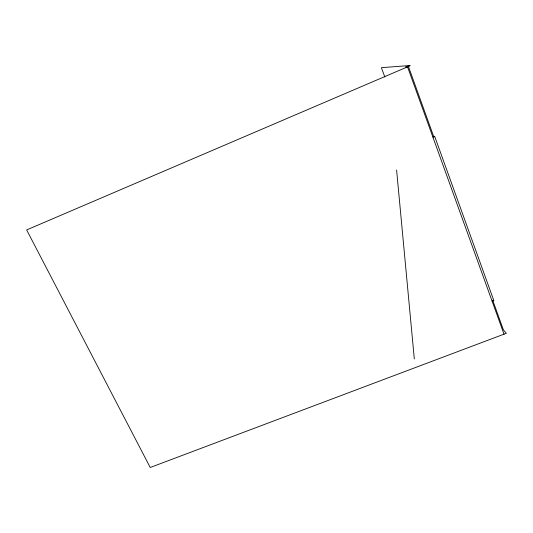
<?xml version="1.0" encoding="UTF-8"?>
<svg xmlns="http://www.w3.org/2000/svg" width="533" height="533" viewBox="0 0 533 533"><rect width="100%" height="100%" fill="white"/><g stroke="black" fill="none" stroke-linecap="round" stroke-linejoin="round"><path stroke-width="0.8" d="M384.853 77.038L381.388 67.671L409.977 65.512L405.726 66.971L407.545 66.852L504.018 334.164M410.07 65.772L26.65 229.936L150.226 467.488L506.35 333.285L503.399 329.894L492.665 300.132M432.869 137.021L434.648 136.288L493.838 300.619L492.146 301.265M408.218 65.905L433.915 137.194M396.605 170.054L414.314 358.982"/></g></svg>
